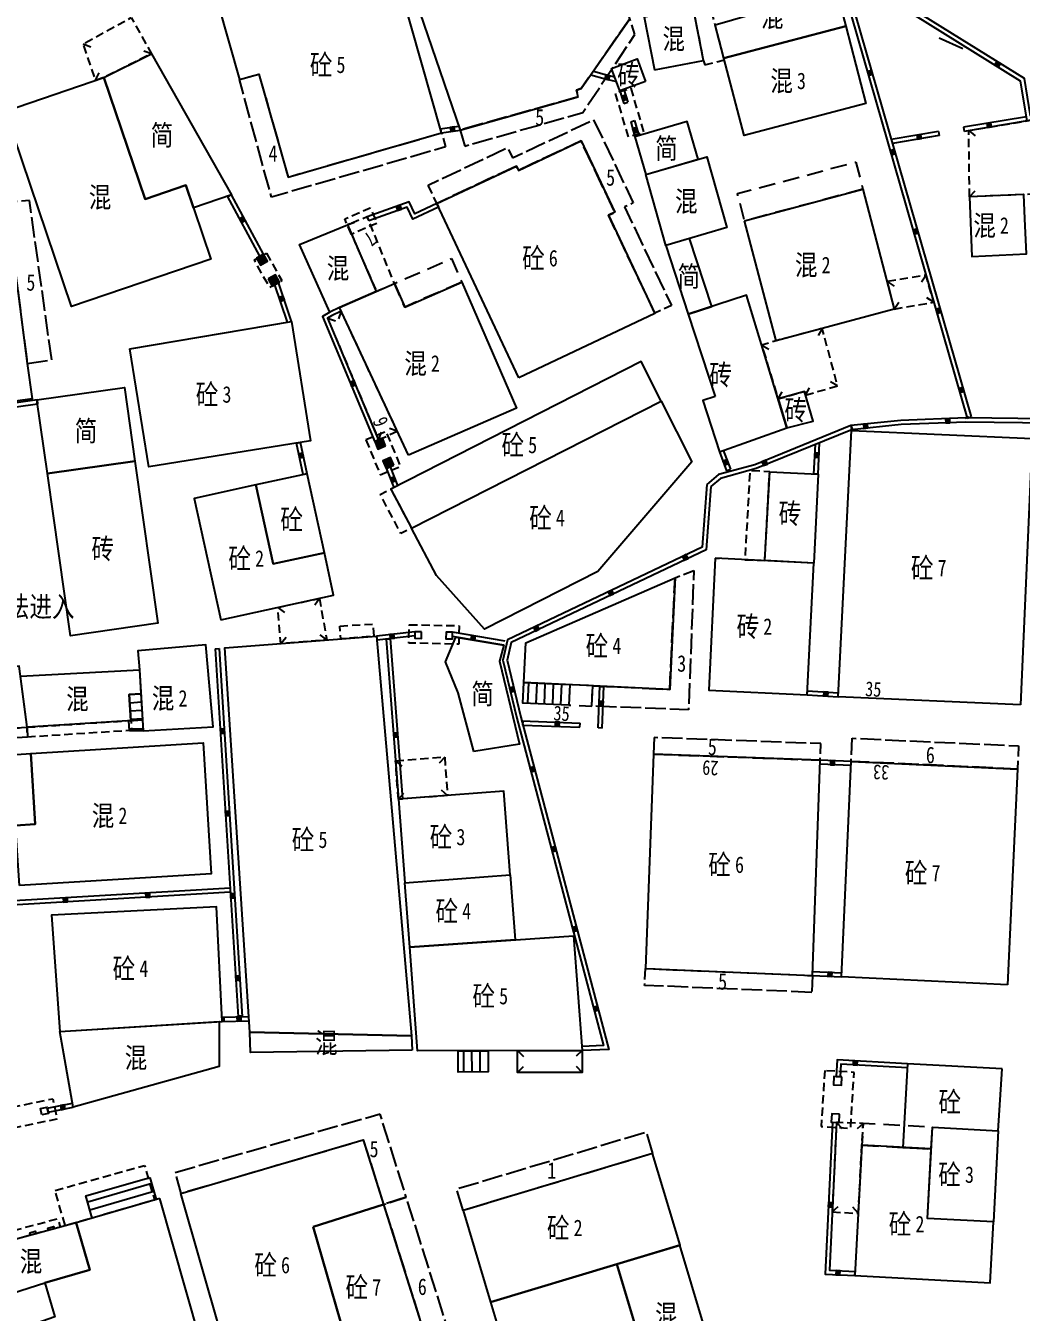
# Model space of a CAD drawing. Extents: x 395778 to 396698, y 996972 to 998012.
# Drawn here: x 396416.3 to 396476.6, y 997613.6 to 997691.5 of the extents above; entities that cross this region are included whole.
import ezdxf
from ezdxf.enums import TextEntityAlignment as Align

# ---------------------------------------------------------------- set-up
doc = ezdxf.new("R2010")
doc.units = 0
doc.header["$LTSCALE"] = 0.5
for name, pattern in [('X32', [1.5, 1, -0.5]), ('X39', [3, 2.5, -0.5]), ('X5', [3, 2, -1])]:
    doc.linetypes.add(name, pattern=pattern)
doc.layers.get('0').update_dxf_attribs({"linetype": 'CONTINUOUS'})
doc.layers.add('ASSIST', color=7, linetype='CONTINUOUS', plot=False)
doc.layers.add('JMD', color=6, linetype='CONTINUOUS')
doc.layers.add('门牌号', color=2, linetype='CONTINUOUS')
doc.styles.add('正等线体', font='simhei.ttf')
doc.styles.add('细等线体', font='', dxfattribs={"width": 0.8})
doc.styles.get('细等线体').set_extended_font_data('SimSun')

# ---------------------------------------------------------------- blocks, each defined once
blk = doc.blocks.new('*U0')
at = {"linetype": 'Continuous'}
for points in [[(0, 0), (0.5, 0.5), (-0.5, 0.5)], [(0, 0), (-0.5, 0.5), (-0.5, -0.5)], [(0, 0), (-0.5, -0.5), (0.5, -0.5)], [(0, 0), (0.5, -0.5), (0.5, 0.5)]]:
    blk.add_solid(points, dxfattribs=at)
blk = doc.blocks.new('gc002')
blk.add_lwpolyline([(-0.5, -0.5), (0.5, -0.5), (0.5, 0.5), (-0.5, 0.5), (-0.5, -0.5)])
at = {"linetype": 'Continuous'}
blk.add_blockref('*U0', (0, 0), dxfattribs=at)

msp = doc.modelspace()

# ---------------------------------------------------------------- linework, layer by layer
at = {"layer": 'ASSIST', "linetype": 'Continuous', "flags": 128}
msp.add_lwpolyline([(396473.1, 997690.145), (396471.647, 997690.795)], dxfattribs=at)
for points in [[(396446.48, 997651.753), (396449.256, 997651.622), (396449.209, 997650.375), (396446.421, 997650.506)], [(396422.66, 997649.446), (396422.557, 997651.029), (396423.267, 997651.069), (396423.358, 997649.491)], [(396422.577, 997648.82), (396422.537, 997649.438), (396423.358, 997649.491), (396423.396, 997648.819)], [(396442.5, 997629.438), (396444.315, 997629.443), (396444.318, 997628.157), (396442.503, 997628.15)], [(396423.812, 997621.759), (396424.196, 997620.425), (396420.315, 997619.304), (396419.931, 997620.641)]]:
    msp.add_lwpolyline(points, close=True, dxfattribs=at)
at = {"layer": 'JMD', "linetype": 'Continuous'}
for p, q in [((396419.765, 997690.452), (396420.231, 997690.271)), ((396423.912, 997689.853), (396423.434, 997690)), ((396420.521, 997688.242), (396420.741, 997688.691)), ((396452.298, 997687.597), (396452.537, 997687.671)), ((396452.533, 997686.834), (396452.772, 997686.908)), ((396441.484, 997685.055), (396441.447, 997685.302)), ((396452.956, 997685.732), (396453.196, 997685.799)), ((396473.137, 997685.394), (396473.178, 997685.148)), ((396471.622, 997685.141), (396471.663, 997684.894)), ((396473.452, 997685.194), (396473.836, 997684.873)), ((396473.494, 997681.188), (396473.839, 997681.55)), ((396428.748, 997681.297), (396428.528, 997681.178)), ((396441.202, 997680.779), (396441.308, 997680.552)), ((396436.988, 997679.969), (396437.072, 997679.733)), ((396430.688, 997677.703), (396430.468, 997677.584)), ((396431.603, 997675.992), (396431.367, 997675.912)), ((396468.5, 997676.045), (396468.919, 997675.772)), ((396470.861, 997676.431), (396470.593, 997676.008)), ((396468.934, 997674.384), (396469.205, 997674.804)), ((396471.332, 997674.793), (396470.909, 997675.059)), ((396434.581, 997673.828), (396435.054, 997673.668)), ((396435.407, 997674.253), (396435.24, 997673.782)), ((396464.562, 997673.209), (396464.312, 997672.776)), ((396460.898, 997672.193), (396461.339, 997671.958)), ((396465.498, 997669.724), (396465.063, 997669.97)), ((396416.966, 997668.875), (396417.001, 997668.627)), ((396461.89, 997668.937), (396462.129, 997669.376)), ((396463.562, 997669.17), (396463.804, 997669.607)), ((396466.305, 997667.32), (396466.399, 997667.088)), ((396466.305, 997667.32), (396466.331, 997667.071)), ((396473.235, 997667.769), (396473.473, 997667.844)), ((396473.352, 997667.78), (396473.592, 997667.85)), ((396437.671, 997666.453), (396437.851, 997666.919)), ((396438.804, 997666.983), (396438.334, 997667.153)), ((396432.935, 997666.288), (396432.691, 997666.235)), ((396437.445, 997666.346), (396437.675, 997666.443)), ((396433.344, 997664.406), (396433.1, 997664.353)), ((396438.139, 997664.735), (396438.371, 997664.828)), ((396458.762, 997664.584), (396458.996, 997664.671)), ((396464.314, 997664.373), (396464.064, 997664.385)), ((396458.074, 997659.283), (396458.324, 997659.273)), ((396434.082, 997656.847), (396433.804, 997656.432)), ((396431.569, 997656.301), (396431.97, 997656.002)), ((396431.74, 997654.112), (396432.065, 997654.492)), ((396434.53, 997654.331), (396434.134, 997654.637)), ((396437.551, 997654.568), (396437.579, 997654.32)), ((396438.135, 997654.383), (396438.384, 997654.402)), ((396427.767, 997653.791), (396428.016, 997653.807)), ((396446.759, 997651.74), (396446.702, 997650.493)), ((396447.259, 997651.716), (396447.203, 997650.47)), ((396447.758, 997651.693), (396447.705, 997650.446)), ((396422.557, 997651.029), (396423.267, 997651.069)), ((396448.258, 997651.669), (396448.206, 997650.422)), ((396448.757, 997651.646), (396448.708, 997650.399)), ((396449.256, 997651.622), (396449.209, 997650.375)), ((396451.332, 997651.472), (396451.082, 997651.482)), ((396463.658, 997651), (396463.674, 997651.25)), ((396422.59, 997650.53), (396423.296, 997650.572)), ((396422.537, 997649.438), (396423.358, 997649.491)), ((396422.622, 997650.031), (396423.324, 997650.074)), ((396422.654, 997649.532), (396423.353, 997649.577)), ((396446.42, 997649.176), (396446.43, 997649.425)), ((396422.569, 997648.939), (396423.389, 997648.948)), ((396449.879, 997649.041), (396449.889, 997649.291)), ((396451.236, 997648.99), (396450.986, 997649)), ((396441.68, 997647.238), (396441.354, 997646.859)), ((396438.697, 997647.01), (396439.077, 997646.685)), ((396438.876, 997644.676), (396439.201, 997645.056)), ((396438.876, 997644.676), (396439.125, 997644.695)), ((396441.858, 997644.904), (396441.479, 997645.229)), ((396428.667, 997639.289), (396428.682, 997639.04)), ((396463.972, 997633.995), (396463.984, 997634.245)), ((396428.309, 997631.222), (396428.303, 997631.472)), ((396429.147, 997631.564), (396429.396, 997631.58)), ((396442.815, 997629.439), (396442.818, 997628.151)), ((396443.315, 997629.44), (396443.318, 997628.153)), ((396443.815, 997629.441), (396443.818, 997628.155)), ((396444.315, 997629.443), (396444.318, 997628.157)), ((396446.095, 997629.447), (396446.45, 997629.095)), ((396450.013, 997629.458), (396449.66, 997629.103)), ((396446.099, 997628.12), (396446.451, 997628.475)), ((396450.017, 997628.131), (396449.662, 997628.484)), ((396465.406, 997627.872), (396465.655, 997627.856)), ((396419.16, 997626.013), (396419.111, 997626.258)), ((396417.639, 997625.709), (396417.59, 997625.954)), ((396465.183, 997625.108), (396465.432, 997625.096)), ((396465.432, 997625.096), (396465.769, 997624.726)), ((396467.048, 997625.036), (396466.679, 997624.699)), ((396423.919, 997621.386), (396420.038, 997620.267)), ((396424.057, 997620.905), (396420.177, 997619.785)), ((396424.196, 997620.425), (396420.315, 997619.304)), ((396465.172, 997619.669), (396465.542, 997620.005)), ((396466.754, 997619.591), (396466.419, 997619.962)), ((396466.552, 997615.813), (396466.564, 997616.063))]:
    msp.add_line(p, q, dxfattribs=at)
at = {"layer": 'JMD', "linetype": 'Continuous', "flags": 128}
for points in [[(396449.777, 997687.244), (396449.671, 997687.644), (396449.949, 997687.737), (396452.905, 997691.976), (396449.996, 997701.775), (396440.921, 997699.253), (396441.723, 997696.916), (396438.937, 997695.96), (396442.622, 997685.225)], [(396441.484, 997685.055), (396438.44, 997695.806), (396427.949, 997692.836), (396429.238, 997688.283), (396430.42, 997688.618), (396432.186, 997682.378)], [(396458.077, 997691.614), (396461.379, 997692.547), (396461.044, 997693.732), (396465.128, 997694.822), (396465.991, 997691.517), (396458.606, 997689.588)], [(396454.392, 997688.869), (396457.361, 997689.45), (396456.733, 997692.659), (396453.764, 997692.078)], [(396421.021, 997688.413), (396423.912, 997689.853), (396428.748, 997681.297), (396426.449, 997680.519), (396425.988, 997681.882), (396423.515, 997681.045)], [(396453.859, 997688.178), (396452.298, 997687.597), (396451.788, 997688.966), (396453.349, 997689.547)], [(396415.061, 997686.373), (396421.021, 997688.413), (396423.515, 997681.045), (396425.988, 997681.882), (396427.505, 997677.399), (396419.066, 997674.542)], [(396453.21, 997684.827), (396453.869, 997682.541), (396457.04, 997683.455), (396456.381, 997685.741)], [(396446.168, 997670.22), (396441.202, 997680.779), (396446.024, 997683.045), (396446.148, 997682.781), (396449.95, 997684.569), (396451.993, 997680.243), (396451.62, 997680.067), (396454.428, 997674.121)], [(396453.869, 997682.541), (396457.565, 997683.607), (396458.79, 997679.319), (396455.08, 997678.227)], [(396459.862, 997679.729), (396467.036, 997681.64), (396468.934, 997674.384), (396461.778, 997672.461)], [(396415.11, 997680.827), (396416.372, 997671.088), (396416.673, 997668.947), (396399.858, 997666.589), (396398.905, 997673.39), (396408.477, 997674.806), (396407.747, 997679.738)], [(396455.08, 997678.227), (396456.449, 997674.076), (396457.876, 997674.539), (396456.53, 997678.654)], [(396439.484, 997665.528), (396435.301, 997674.48), (396438.638, 997675.933), (396439.259, 997674.506), (396442.713, 997676.01), (396446.035, 997668.381)], [(396458.067, 997669.09), (396457.326, 997668.85), (396458.335, 997665.739), (396462.424, 997667.184), (396459.976, 997675.221), (396456.449, 997674.076), (396458.067, 997669.09)], [(396422.597, 997671.981), (396432.397, 997673.637), (396433.554, 997666.387), (396423.74, 997664.821)], [(396454.8, 997668.804), (396453.585, 997671.195), (396438.409, 997663.478), (396439.66, 997661.109)], [(396416.965, 997668.884), (396422.271, 997669.635), (396422.904, 997665.163), (396417.598, 997664.412)], [(396462.424, 997667.184), (396464.016, 997667.582), (396463.498, 997669.393), (396461.89, 997668.936)], [(396439.66, 997661.109), (396454.8, 997668.804), (396456.666, 997665.132), (396450.971, 997658.477), (396444.093, 997654.981), (396441.177, 997658.236)], [(396476.594, 997650.408), (396465.523, 997650.882), (396466.341, 997667.025), (396477.284, 997666.529)], [(396417.598, 997664.412), (396422.904, 997665.163), (396424.295, 997655.34), (396418.988, 997654.589), (396417.598, 997664.412)], [(396430.24, 997663.731), (396431.29, 997658.935), (396434.388, 997659.608), (396433.344, 997664.406)], [(396458.074, 997659.283), (396457.683, 997651.293), (396463.658, 997651), (396464.05, 997658.99)], [(396455.604, 997657.292), (396455.323, 997651.336), (396446.48, 997651.753), (396446.593, 997654.15), (396455.642, 997658.09)], [(396429.869, 997630.575), (396428.356, 997653.847), (396437.551, 997654.568), (396439.665, 997630.347)], [(396443.447, 997647.571), (396442.487, 997651.122), (396441.724, 997653.005), (396442.354, 997654.502), (396445.271, 997654.009), (396444.997, 997653.045), (396446.224, 997648.009), (396443.447, 997647.571)], [(396454.346, 997647.411), (396453.844, 997634.419), (396463.972, 997633.995), (396464.445, 997647.045)], [(396439.262, 997639.619), (396445.653, 997640.107), (396445.267, 997645.164), (396438.876, 997644.676)], [(396439.262, 997639.619), (396445.653, 997640.107), (396445.955, 997636.155), (396439.559, 997635.718)], [(396428.189, 997631.215), (396427.842, 997638.159), (396417.853, 997637.66), (396418.35, 997630.604)], [(396439.559, 997635.718), (396449.483, 997636.396), (396450.013, 997629.458), (396440.039, 997629.431)], [(396418.35, 997630.604), (396428.013, 997631.204), (396428, 997628.478), (396419.16, 997626.013)], [(396439.709, 997629.465), (396429.898, 997629.336), (396429.869, 997630.575), (396439.665, 997630.347)], [(396450.013, 997629.458), (396450.017, 997628.131), (396446.099, 997628.12), (396446.095, 997629.447)], [(396465.755, 997627.855), (396465.27, 997627.878), (396465.246, 997627.379), (396465.731, 997627.356)], [(396417.265, 997625.553), (396417.182, 997625.944), (396417.573, 997626.027), (396417.656, 997625.636)], [(396474.947, 997619.069), (396470.952, 997619.283), (396471.247, 997624.804), (396475.242, 997624.583)], [(396433.7, 997618.773), (396436.194, 997610.175), (396429.299, 997608.175), (396425.684, 997620.797), (396436.741, 997624.034), (396437.977, 997620.125)], [(396474.947, 997619.069), (396470.952, 997619.283), (396471.174, 997623.488), (396466.975, 997623.72), (396466.552, 997615.813), (396474.749, 997615.374)], [(396424.407, 997620.486), (396419.341, 997619.022), (396420.168, 997616.163), (396417.443, 997615.375), (396418.037, 997613.322), (396415.054, 997612.269), (396417.044, 997605.535), (396423.128, 997607.333), (396423.315, 997606.739), (396425.762, 997607.509), (396425.762, 997607.509), (396425.432, 997608.643), (396427.605, 997609.275)], [(396433.7, 997618.773), (396437.977, 997620.125), (396440.708, 997611.485), (396436.194, 997610.175)], [(396413.099, 997617.307), (396413.943, 997614.267), (396417.443, 997615.375), (396420.168, 997616.163), (396419.341, 997619.022), (396413.099, 997617.307)]]:
    msp.add_lwpolyline(points, close=True, dxfattribs=at)
at = {"layer": 'JMD', "color": 7, "linetype": 'Continuous', "flags": 128}
for points in [[(396482.949, 997687.211), (396477.201, 997686.082), (396476.821, 997688.352), (396467.357, 997694.247), (396466.098, 997693.78), (396465.47, 997695.341), (396461.793, 997697.397), (396460.243, 997697.067)], [(396465.957, 997693.461), (396473.352, 997667.78)], [(396452.298, 997687.597), (396452.533, 997686.834)], [(396476.956, 997686.034), (396473.137, 997685.394)], [(396441.484, 997685.055), (396442.622, 997685.225)], [(396452.956, 997685.732), (396453.21, 997684.827)], [(396430.688, 997677.703), (396428.748, 997681.297)], [(396441.202, 997680.779), (396439.869, 997680.157), (396439.536, 997680.872), (396436.988, 997679.969)], [(396432.397, 997673.637), (396431.603, 997675.992)], [(396435.301, 997674.48), (396434.708, 997674.19), (396434.265, 997673.934), (396437.445, 997666.346)], [(396416.966, 997668.875), (396400.121, 997666.491), (396400.106, 997666.624)], [(396492.169, 997667.551), (396473.274, 997667.781), (396469.324, 997667.632), (396466.305, 997667.32)], [(396433.344, 997664.406), (396432.935, 997666.288)], [(396458.335, 997665.739), (396458.762, 997664.584)], [(396438.139, 997664.735), (396438.606, 997663.578)], [(396457.567, 997663.759), (396457.286, 997659.959), (396445.496, 997654.343), (396445.204, 997653.11), (396446.051, 997649.59), (396451.315, 997629.754), (396449.995, 997629.696)], [(396439.871, 997654.831), (396437.551, 997654.568)], [(396438.135, 997654.383), (396438.876, 997644.676)], [(396445.34, 997654.251), (396442.16, 997654.793)], [(396427.767, 997653.791), (396429.151, 997631.491)], [(396451.236, 997648.99), (396451.334, 997651.524)], [(396463.658, 997651), (396465.523, 997650.882)], [(396446.42, 997649.176), (396449.879, 997649.041)], [(396466.319, 997646.975), (396464.445, 997647.045)], [(396463.972, 997633.995), (396465.737, 997633.909)], [(396428.189, 997631.219), (396429.825, 997631.256)], [(396469.742, 997628.656), (396465.47, 997628.882), (396465.406, 997627.872)], [(396417.639, 997625.709), (396419.16, 997626.013)], [(396465.183, 997625.108), (396464.74, 997615.898), (396466.552, 997615.813)]]:
    msp.add_lwpolyline(points, dxfattribs=at)
at = {"layer": 'JMD', "linetype": 'Continuous', "flags": 128}
for points in [[(396482.998, 997686.966), (396476.997, 997685.787), (396476.593, 997688.199), (396467.329, 997693.97), (396465.957, 997693.461), (396465.271, 997695.166), (396461.753, 997697.133), (396460.387, 997696.842)], [(396466.197, 997693.53), (396473.592, 997667.85)], [(396452.533, 997687.684), (396452.772, 997686.908)], [(396441.415, 997685.298), (396442.54, 997685.465)], [(396453.196, 997685.799), (396453.45, 997684.896)], [(396476.997, 997685.787), (396473.178, 997685.148)], [(396430.468, 997677.584), (396428.508, 997681.216)], [(396441.308, 997680.553), (396439.748, 997679.824), (396439.405, 997680.56), (396437.072, 997679.733)], [(396432.147, 997673.595), (396431.367, 997675.912)], [(396435.407, 997674.253), (396434.826, 997673.969), (396434.581, 997673.828), (396437.675, 997666.443)], [(396417.001, 997668.627), (396399.903, 997666.207), (396399.857, 997666.595)], [(396492.166, 997667.301), (396473.277, 997667.531), (396469.342, 997667.382), (396466.331, 997667.071)], [(396433.1, 997664.353), (396432.688, 997666.249)], [(396458.571, 997665.823), (396458.996, 997664.671)], [(396438.371, 997664.828), (396438.829, 997663.692)], [(396457.808, 997663.634), (396457.524, 997659.796), (396445.712, 997654.169), (396445.461, 997653.111), (396446.294, 997649.652), (396451.636, 997629.518), (396450.006, 997629.446)], [(396439.867, 997654.579), (396437.573, 997654.319)], [(396438.383, 997654.411), (396439.125, 997644.695)], [(396445.271, 997654.009), (396442.156, 997654.54)], [(396428.016, 997653.807), (396429.402, 997631.496)], [(396450.986, 997649), (396451.084, 997651.536)], [(396463.67, 997651.25), (396465.536, 997651.132)], [(396446.353, 997649.428), (396449.889, 997649.291)], [(396466.308, 997646.725), (396464.436, 997646.795)], [(396463.981, 997634.245), (396465.748, 997634.159)], [(396428.176, 997631.469), (396429.809, 997631.505)], [(396469.728, 997628.406), (396465.704, 997628.619), (396465.655, 997627.856)], [(396417.59, 997625.954), (396419.111, 997626.258)], [(396465.432, 997625.096), (396465.002, 997616.136), (396466.565, 997616.063)]]:
    msp.add_lwpolyline(points, dxfattribs=at)
at = {"layer": 'JMD', "linetype": 'X32', "flags": 128}
for points, elevation in [([(396457.449, 997689.174), (396458.633, 997689.483), (396458.077, 997691.614), (396457.734, 997692.827), (396456.733, 997692.659), (396457.361, 997689.45)], -996.898), ([(396421.021, 997688.413), (396420.521, 997688.242), (396419.765, 997690.452), (396422.677, 997692.042), (396423.912, 997689.853)], -990.685), ([(396452.958, 997687.759), (396453.742, 997685.083), (396452.816, 997684.812), (396452.032, 997687.488)], -996.847), ([(396436.031, 997678.907), (396435.82, 997679.391), (396435.621, 997679.849), (396437.165, 997680.521), (396437.575, 997679.579)], 5.42), ([(396435.782, 997679.479), (396437.535, 997675.453), (396438.638, 997675.933), (396436.988, 997679.969), (396435.782, 997679.479), (396436.203, 997679.65)], 5.42), ([(396430.879, 997677.767), (396431.811, 997676.108), (396431.069, 997675.691), (396430.137, 997677.35)], -991.547), ([(396461.08, 997659.136), (396461.381, 997664.523), (396460.182, 997664.59), (396459.881, 997659.195)], -992.049), ([(396434.082, 997656.847), (396434.53, 997654.331), (396431.74, 997654.112), (396431.569, 997656.301)], -992.374), ([(396435.315, 997655.176), (396437.331, 997655.297), (396437.389, 997654.555), (396435.376, 997654.397)], -990.961), ([(396439.524, 997655.256), (396442.554, 997655.191), (396442.53, 997654.076), (396439.5, 997654.141)], -990.951), ([(396438.697, 997647.01), (396441.68, 997647.238), (396441.858, 997644.904), (396438.876, 997644.676)], -991.425), ([(396415.461, 997626.017), (396417.915, 997626.534), (396418.174, 997625.302), (396415.72, 997624.785)], -988.259), ([(396418.062, 997620.971), (396423.485, 997622.493), (396424.091, 997620.395), (396418.68, 997618.831)], -987.606), ([(396414.811, 997618.357), (396418.227, 997619.262), (396418.367, 997618.754), (396414.959, 997617.818)], -988.177)]:
    msp.add_lwpolyline(points, close=True, dxfattribs=dict(at, elevation=elevation))
at = {"layer": 'JMD', "linetype": 'X39', "flags": 128}
for points in [[(396442.622, 997685.225), (396442.894, 997684.262), (396450.049, 997686.282), (396453.206, 997691.011), (396452.905, 997691.976), (396449.949, 997687.737), (396449.671, 997687.644), (396449.777, 997687.244)], [(396446.024, 997683.045), (396441.202, 997680.779), (396440.676, 997681.897), (396445.492, 997684.16), (396445.783, 997683.541), (396450.71, 997685.856), (396453.102, 997680.813), (396452.587, 997680.569), (396455.42, 997674.595), (396454.425, 997674.125), (396451.62, 997680.067), (396451.993, 997680.243), (396449.95, 997684.569), (396446.148, 997682.781), (396446.024, 997683.045)], [(396416.372, 997671.088), (396417.86, 997671.297), (396416.503, 997680.963), (396415.11, 997680.827)], [(396450.655, 997651.556), (396455.323, 997651.336), (396455.642, 997658.09), (396456.784, 997658.548), (396456.464, 997650.1), (396450.608, 997650.322)], [(396454.346, 997647.411), (396464.445, 997647.045), (396464.481, 997648.05), (396454.382, 997648.416)], [(396476.407, 997646.51), (396466.319, 997646.975), (396466.384, 997648.377), (396476.472, 997647.912)], [(396463.929, 997632.977), (396453.801, 997633.401), (396453.844, 997634.419), (396463.972, 997633.995)], [(396436.741, 997624.034), (396437.977, 997620.125), (396439.354, 997620.56), (396437.762, 997625.596), (396425.327, 997622.047), (396425.684, 997620.797)], [(396454.282, 997623.208), (396442.791, 997619.758), (396442.398, 997621.066), (396453.889, 997624.516)], [(396439.354, 997620.56), (396437.977, 997620.125), (396440.708, 997611.485), (396442.085, 997611.92)]]:
    msp.add_lwpolyline(points, close=True, dxfattribs=at)
at = {"layer": 'JMD', "linetype": 'Continuous', "flags": 128}
for points, elevation in [([(396458.606, 997689.588), (396465.991, 997691.517), (396467.214, 997686.834), (396459.829, 997684.905)], -988.66), ([(396476.851, 997679.839), (396476.795, 997681.315), (396473.494, 997681.188), (396473.634, 997677.571), (396476.947, 997677.721)], -996.035), ([(396435.301, 997674.48), (396434.708, 997674.19), (396432.871, 997678.3), (396435.782, 997679.479), (396437.535, 997675.453)], 5.42), ([(396464.05, 997658.99), (396461.08, 997659.136), (396461.381, 997664.523), (396464.314, 997664.373)], -992.049), ([(396428.112, 997655.549), (396434.947, 997657.035), (396434.388, 997659.608), (396431.29, 997658.935), (396430.24, 997663.731), (396426.5, 997662.912)], -990.807), ([(396440.271, 997654.824), (396439.871, 997654.831), (396439.864, 997654.431), (396440.264, 997654.424)], 5.475), ([(396423.396, 997648.819), (396427.647, 997649.062), (396427.21, 997654.043), (396423.083, 997653.681), (396423.184, 997652.53)], -991.701), ([(396442.16, 997654.793), (396441.76, 997654.8), (396441.753, 997654.4), (396442.153, 997654.393)], 5.43), ([(396409.602, 997651.692), (396409.942, 997648.658), (396416.359, 997649.039), (396415.881, 997652.749)], -987.847), ([(396415.961, 997652.131), (396423.184, 997652.53), (396423.267, 997651.069), (396422.557, 997651.029), (396422.66, 997649.446), (396422.46, 997649.433), (396416.359, 997649.039)], -993.343), ([(396415.901, 997639.45), (396415.653, 997643.085), (396416.854, 997643.159), (396416.59, 997647.454), (396427.031, 997648.095), (396427.518, 997640.163)], 5.384), ([(396413.714, 997643.004), (396413.714, 997643.004), (396413.353, 997647.229), (396416.59, 997647.454), (396416.854, 997643.159), (396415.653, 997643.085), (396413.714, 997643.004)], 6.164), ([(396475.805, 997633.443), (396465.737, 997633.909), (396466.319, 997646.975), (396476.407, 997646.51)], -990.878), ([(396475.48, 997628.353), (396469.742, 997628.656), (396469.461, 997623.582), (396471.174, 997623.487), (396471.247, 997624.804), (396475.242, 997624.583)], -989.878), ([(396465.623, 997625.588), (396465.154, 997625.613), (396465.114, 997625.112), (396465.599, 997625.089)], 0.011), ([(396452.117, 997616.507), (396455.948, 997617.657), (396454.282, 997623.208), (396442.791, 997619.758), (396444.457, 997614.207)], -988.789), ([(396416.57, 997618.261), (396416.523, 997618.401), (396416.853, 997618.511), (396416.906, 997618.353)], 8.346), ([(396417.669, 997618.562), (396417.628, 997618.684), (396417.958, 997618.794), (396418.004, 997618.655)], 8.325), ([(396455.927, 997617.651), (396452.117, 997616.507), (396454.302, 997609.23), (396458.112, 997610.374)], -988.408), ([(396452.117, 997616.507), (396444.457, 997614.207), (396446.642, 997606.931), (396454.302, 997609.23)], -988.408)]:
    msp.add_lwpolyline(points, close=True, dxfattribs=dict(at, elevation=elevation))
at = {"layer": 'JMD', "linetype": 'X39', "elevation": -991.202, "flags": 128}
msp.add_lwpolyline([(396430.42, 997688.618), (396432.186, 997682.378), (396441.484, 997685.055), (396441.729, 997684.204), (396431.176, 997681.166), (396429.238, 997688.283)], close=True, dxfattribs=at)
at = {"layer": 'JMD', "color": 7, "linetype": 'Continuous', "flags": 128}
for points, elevation in [([(396450.54, 997688.584), (396451.415, 997688.33), (396452.086, 997688.166)], -998.376), ([(396471.622, 997685.141), (396468.751, 997684.66)], -997.883), ([(396466.305, 997667.32), (396460.473, 997664.949), (396458.285, 997664.348), (396457.567, 997663.759)], -995.533), ([(396464.314, 997664.373), (396464.407, 997666.278)], -992.049), ([(396428.667, 997639.289), (396404.211, 997637.848)], -988.957)]:
    msp.add_lwpolyline(points, dxfattribs=dict(at, elevation=elevation))
at = {"layer": 'JMD', "linetype": 'Continuous', "flags": 128}
for points, elevation in [([(396450.691, 997688.8), (396451.479, 997688.572), (396451.981, 997688.449)], -998.376), ([(396471.663, 997684.894), (396468.821, 997684.418)], -997.883), ([(396466.399, 997667.088), (396460.553, 997664.712), (396458.402, 997664.121), (396457.808, 997663.634)], -995.533), ([(396464.064, 997664.385), (396464.152, 997666.174)], -992.049), ([(396428.682, 997639.04), (396404.211, 997637.597)], -988.957)]:
    msp.add_lwpolyline(points, dxfattribs=dict(at, elevation=elevation))
at = {"layer": 'JMD', "linetype": 'X32', "flags": 128}
for points in [[(396473.494, 997681.188), (396473.452, 997685.194), (396476.997, 997685.787), (396478.214, 997686.026), (396478.269, 997681.382), (396476.795, 997681.315)], [(396468.934, 997674.384), (396471.332, 997674.793), (396470.861, 997676.431), (396468.5, 997676.045)], [(396437.671, 997666.453), (396438.804, 997666.983), (396435.407, 997674.253), (396434.826, 997673.969), (396434.581, 997673.828)], [(396463.562, 997669.17), (396465.498, 997669.724), (396464.562, 997673.209), (396461.778, 997672.461), (396460.898, 997672.193), (396461.89, 997668.937), (396463.498, 997669.393)], [(396436.907, 997666.461), (396437.771, 997664.346), (396439.007, 997664.851), (396438.143, 997666.966)], [(396438.409, 997663.478), (396439.66, 997661.109), (396439.029, 997660.776), (396437.778, 997663.145)], [(396416.359, 997649.039), (396422.66, 997649.446), (396422.698, 997648.851), (396416.394, 997648.444), (396416.359, 997649.039)], [(396464.715, 997628.239), (396464.505, 997624.85), (396466.288, 997624.74), (396466.498, 997628.129)], [(396465.172, 997619.669), (396466.754, 997619.591), (396466.975, 997623.72), (396467.048, 997625.036), (396465.599, 997625.089), (396465.432, 997625.096)]]:
    msp.add_lwpolyline(points, close=True, dxfattribs=at)
at = {"layer": 'JMD', "linetype": 'X5', "flags": 128}
for points in [[(396467.036, 997681.64), (396459.862, 997679.729), (396459.423, 997681.38), (396466.597, 997683.29)], [(396442.713, 997676.01), (396439.259, 997674.506), (396438.638, 997675.933), (396442.09, 997677.436), (396442.711, 997676.009)], [(396450.608, 997650.322), (396450.655, 997651.556), (396449.256, 997651.622), (396449.209, 997650.375)]]:
    msp.add_lwpolyline(points, close=True, dxfattribs=at)
at = {"layer": 'JMD', "linetype": 'Continuous'}
for points in [[(396446.48, 997651.753), (396449.256, 997651.622)], [(396422.66, 997649.446), (396422.557, 997651.029)], [(396423.267, 997651.069), (396423.358, 997649.491)], [(396449.209, 997650.375), (396446.421, 997650.506)], [(396422.577, 997648.82), (396422.537, 997649.438)], [(396423.358, 997649.491), (396423.396, 997648.819)], [(396442.5, 997629.438), (396444.315, 997629.443)], [(396444.318, 997628.157), (396442.503, 997628.15)], [(396423.812, 997621.759), (396424.196, 997620.425)], [(396420.315, 997619.304), (396419.931, 997620.641)]]:
    msp.add_lwpolyline(points, dxfattribs=at)
at = {"layer": 'JMD', "linetype": 'X5', "flags": 128}
for points, elevation in [([(396416.394, 997648.444), (396409.977, 997648.063), (396409.942, 997648.658), (396416.359, 997649.039)], -987.847), ([(396466.975, 997623.719), (396471.174, 997623.487), (396471.247, 997624.804), (396467.048, 997625.036)], -987.705)]:
    msp.add_lwpolyline(points, close=True, dxfattribs=dict(at, elevation=elevation))

# ---------------------------------------------------------------- block references
at = {"layer": 'JMD', "linetype": 'Continuous', "xscale": 0.25, "yscale": 0.25}
for p, rotation in [((396475.193, 997689.219), 148.0817693643543), ((396451.543, 997688.428), 346.2877378777534), ((396467.461, 997688.691), 286.0637660728419), ((396452.558, 997687.176), 287.118557990357), ((396442.149, 997685.28), 8.475687060112179), ((396453.229, 997685.223), 285.6774649383476), ((396474.685, 997685.527), 189.5032477579803), ((396470.449, 997684.818), 189.5032477600434), ((396468.844, 997683.886), 286.0637660728419), ((396438.901, 997680.514), 199.5141028716348), ((396429.414, 997679.8), 118.3626713313447), ((396470.228, 997679.081), 286.0637660728419), ((396431.802, 997675.01), 108.6240750213991), ((396471.611, 997674.277), 286.0637660728419), ((396436.107, 997669.862), 292.7360361599717), ((396472.995, 997669.472), 286.0637660728419), ((396467.197, 997667.286), 185.9029995064006), ((396472.176, 997667.615), 182.1647554891456), ((396432.977, 997665.509), 102.2658177764061), ((396458.708, 997665.09), 290.2620204019549), ((396461.076, 997665.059), 202.1221884421628), ((396464.245, 997665.522), 87.19371671622436), ((396438.549, 997664.053), 291.961855317464), ((396456.266, 997659.335), 205.471292614776), ((396451.752, 997657.184), 205.471292614776), ((396447.238, 997655.034), 205.471292614776), ((396438.493, 997654.549), 186.460451716725), ((396443.411, 997654.453), 170.3238851698927), ((396445.762, 997651.328), 283.5303974009252), ((396464.785, 997651.054), 356.3796772851338), ((396451.169, 997650.484), 87.7845995682092), ((396428.201, 997648.809), 273.5525952743008), ((396438.704, 997648.568), 274.3646315060836), ((396448.5, 997649.22), 357.771606399422), ((396465.19, 997646.892), 177.8608106740347), ((396447.004, 997646.488), 284.8609552795031), ((396428.511, 997643.818), 273.5525952743008), ((396448.286, 997641.655), 284.8609552795031), ((396418.692, 997638.576), 183.372670410099), ((396423.683, 997638.87), 183.372670410099), ((396428.821, 997638.828), 273.5525952743008), ((396449.569, 997636.822), 284.8609552795031), ((396429.131, 997633.837), 273.5525952743008), ((396465.037, 997634.068), 357.2104571679778), ((396429.217, 997631.367), 1.269267428959158), ((396450.851, 997631.989), 284.8609552795031), ((396466.566, 997628.699), 176.9772548948351), ((396418.527, 997626.014), 11.30268809732772), ((396465.067, 997620.108), 267.248480980329), ((396465.524, 997615.986), 357.3142529124073)]:
    msp.add_blockref('gc002', p, dxfattribs=dict(at, rotation=rotation))
at = {"layer": 'JMD', "linetype": 'Continuous', "xscale": 0.5, "yscale": 0.5, "zscale": 0.5}
for p, rotation in [((396430.608, 997677.375, 5.03), 299.1725450157236), ((396431.321, 997676.113, 5.03), 299.1725450157236), ((396437.769, 997666.223), 112.9646962606685), ((396438.265, 997665.056), 112.9646962606685)]:
    msp.add_blockref('gc002', p, dxfattribs=dict(at, rotation=rotation))

# ---------------------------------------------------------------- texts
at = {"layer": 'JMD', "linetype": 'Continuous', "style": '细等线体', "width": 0.8}
for s, p in [('混', (396462.214, 997692.101)), ('砼', (396434.87, 997689.184)), ('混', (396462.785, 997688.211, -988.66)), ('混', (396475.089, 997679.447, -996.035)), ('砼', (396447.742, 997677.467)), ('混', (396464.276, 997677.054)), ('混', (396440.595, 997671.085)), ('砼', (396427.957, 997669.208)), ('砼', (396446.49, 997666.148)), ('砼', (396448.17, 997661.725)), ('砼', (396429.935, 997659.268, -990.807)), ('砼', (396471.308, 997658.696)), ('砖', (396460.741, 997655.142)), ('砼', (396451.594, 997653.972)), ('混', (396425.29, 997650.796, -991.701)), ('混', (396421.647, 997643.685, 5.384)), ('砼', (396442.139, 997642.392)), ('砼', (396433.776, 997642.225)), ('砼', (396459.03, 997640.714)), ('砼', (396470.942, 997640.211, -990.878)), ('砼', (396442.489, 997637.9)), ('砼', (396422.919, 997634.417)), ('砼', (396444.73, 997632.754)), ('砼', (396472.971, 997621.935)), ('砼', (396469.966, 997618.937)), ('砼', (396449.245, 997618.708, -988.789)), ('砼', (396431.509, 997616.453)), ('砼', (396437.034, 997615.107))]:
    msp.add_text(s, height=1.25, dxfattribs=at).set_placement(p, align=Align.MIDDLE_RIGHT)
at = {"layer": 'JMD', "linetype": 'Continuous', "width": 0.8}
for s, height, style, p in [('混', 1.25, '细等线体', (396455.563, 997690.764)), ('砖', 1.25, '细等线体', (396452.824, 997688.572)), ('5', 1, '正等线体', (396447.442, 997685.995)), ('简', 1.25, '细等线体', (396424.542, 997684.943)), ('简', 1.25, '细等线体', (396455.125, 997684.141)), ('4', 1, '正等线体', (396431.276, 997683.81)), ('5', 1, '正等线体', (396451.738, 997682.349)), ('混', 1.25, '细等线体', (396420.787, 997681.168)), ('混', 1.25, '细等线体', (396456.325, 997680.921)), ('混', 1.25, '细等线体', (396435.214, 997676.863, 5.42)), ('简', 1.25, '细等线体', (396456.48, 997676.387)), ('5', 1, '正等线体', (396416.594, 997675.988)), ('砖', 1.25, '细等线体', (396458.405, 997670.421)), ('砖', 1.25, '细等线体', (396462.96, 997668.278)), ('简', 1.25, '细等线体', (396419.935, 997667.024)), ('砖', 1.25, '细等线体', (396462.608, 997662.009, -992.049)), ('砼', 1.25, '细等线体', (396432.405, 997661.692)), ('砖', 1.25, '细等线体', (396420.946, 997659.876)), ('无法进入', 1.25, '细等线体', (396416.506, 997656.368)), ('3', 1, '正等线体', (396456.047, 997652.899)), ('简', 1.25, '细等线体', (396443.979, 997651.091)), ('混', 1.25, '细等线体', (396419.415, 997650.763, -993.343)), ('5', 1, '正等线体', (396457.902, 997647.848)), ('6', 1, '正等线体', (396471.121, 997647.356)), ('5', 1, '正等线体', (396458.528, 997633.632)), ('混', 1.25, '细等线体', (396434.51, 997629.932)), ('混', 1.25, '细等线体', (396422.964, 997629.026)), ('砼', 1.25, '细等线体', (396472.298, 997626.394, -989.878)), ('5', 1, '正等线体', (396437.4, 997623.479)), ('1', 1, '正等线体', (396448.171, 997622.179)), ('混', 1.25, '细等线体', (396416.604, 997616.689)), ('6', 1, '正等线体', (396440.323, 997615.134)), ('混', 1.25, '细等线体', (396455.115, 997613.441, -988.408))]:
    msp.add_text(s, height=height, dxfattribs=dict(at, style=style)).set_placement(p, align=Align.MIDDLE)
at = {"layer": 'JMD', "linetype": 'Continuous', "style": '正等线体', "width": 0.8}
for s, p in [('5', (396435.12, 997689.184)), ('3', (396463.035, 997688.211, -988.66)), ('2', (396475.339, 997679.447, -996.035)), ('6', (396447.992, 997677.467)), ('2', (396464.526, 997677.054)), ('2', (396440.845, 997671.085)), ('3', (396428.207, 997669.208)), ('5', (396446.74, 997666.148)), ('4', (396448.42, 997661.725)), ('2', (396430.185, 997659.268, -990.807)), ('7', (396471.558, 997658.696)), ('2', (396460.991, 997655.142)), ('4', (396451.844, 997653.972)), ('2', (396425.54, 997650.796, -991.701)), ('2', (396421.897, 997643.685, 5.384)), ('5', (396434.026, 997642.225)), ('3', (396442.389, 997642.392)), ('6', (396459.28, 997640.714)), ('7', (396471.192, 997640.211, -990.878)), ('4', (396442.739, 997637.9)), ('4', (396423.169, 997634.417)), ('5', (396444.98, 997632.754)), ('3', (396473.221, 997621.935)), ('2', (396449.495, 997618.708, -988.789)), ('2', (396470.216, 997618.937)), ('6', (396431.759, 997616.453)), ('7', (396437.284, 997615.107))]:
    msp.add_text(s, height=1, dxfattribs=at).set_placement(p, align=Align.MIDDLE_LEFT)
at = {"layer": '门牌号', "linetype": 'Continuous', "style": '细等线体', "width": 0.8}
for s, rotation, p in [('7', 220.26972, (396437.166, 997678.623)), ('9', 292.92357, (396437.795, 997667.548)), ('35', 357.05855, (396467.664, 997651.347)), ('35', 357.05855, (396448.769, 997649.876)), ('29', 177.41795, (396457.784, 997646.574)), ('33', 177.41795, (396468.132, 997646.314))]:
    msp.add_text(s, height=0.9, rotation=rotation, dxfattribs=at).set_placement(p, align=Align.MIDDLE)

doc.saveas('drawing.dxf')
